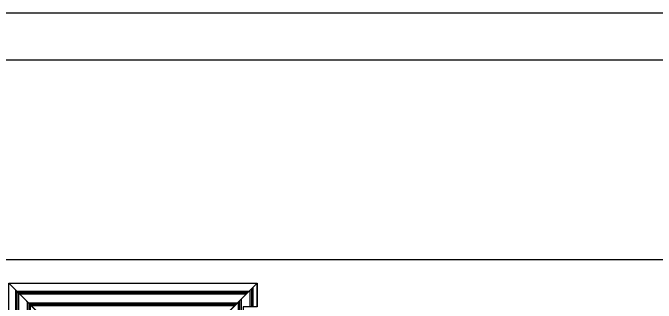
# Model space of a CAD drawing. Header units: inches. Extents: x -370 to 18, y -197 to 199.
# Drawn here: x -71.57 to -57.85, y 43.28 to 49.47 of the extents above; entities that cross this region are included whole.
import ezdxf

# ---------------------------------------------------------------- set-up
doc = ezdxf.new("R2010")
doc.units = ezdxf.units.IN
doc.header["$MEASUREMENT"] = 0
doc.layers.add('MUEBLES', color=7, linetype='Continuous')
pattern_1 = [(90, (-123.44563, 19.22278), (-0.25, 2e-17), []), (90, (-123.47688, 19.22278), (-0.25, 2e-17), []), (90, (-123.50813, 19.22278), (-0.25, 2e-17), [])]

msp = doc.modelspace()

# ---------------------------------------------------------------- hatches: boundary and pattern name
h = msp.add_hatch()
h.set_pattern_fill('PLAST', color=8)
h.set_pattern_definition([(0, (-123.44563, 19.22278), (0, 0.25), []), (0, (-123.44563, 19.25403), (0, 0.25), []), (0, (-123.44563, 19.28528), (0, 0.25), [])])
h.paths.add_polyline_path([(-66.35987, 43.70135), (-71.65987, 43.70135), (-69.00987, 41.05135)])
h.paths.add_polyline_path([(-68.86707, 42.66967), (-68.97436, 42.66967), (-68.97436, 42.42141), (-69.08905, 42.42141), (-69.08905, 42.66967), (-69.19634, 42.66967), (-69.0317, 42.95483)], flags=16)
h.paths.add_polyline_path([(-69.25199, 41.98389), (-68.59278, 41.98389), (-68.59278, 42.39603), (-69.25199, 42.39603)], flags=24)
h = msp.add_hatch()
h.set_pattern_fill('PLAST', color=8, angle=90)
h.set_pattern_definition(pattern_1)
h.paths.add_polyline_path([(-71.65987, 43.70135), (-69.00987, 41.05135), (-69.00987, 38.95135), (-71.65987, 36.30135)])
h = msp.add_hatch()
h.set_pattern_fill('PLAST', color=8, angle=90)
h.set_pattern_definition(pattern_1)
h.paths.add_polyline_path([(-66.35987, 43.70135), (-66.35987, 43.20135), (-66.65987, 43.20135), (-66.65987, 42.90135), (-66.50987, 42.90135), (-66.50987, 37.95135), (-66.65987, 37.95135), (-66.65652, 37.65135), (-67.70987, 37.65135), (-69.00987, 38.95135), (-69.00987, 41.05135)])

# ---------------------------------------------------------------- linework, layer by layer
at = {"color": 8}
msp.add_line((-55.00882, 44.20135), (-73.53662, 44.20135), dxfattribs=at)
at = {"color": 2}
for p, q in [((-71.65987, 43.70135), (-69.00987, 41.05135)), ((-71.65987, 43.70135), (-66.35987, 43.70135)), ((-66.35987, 43.70135), (-69.00987, 41.05135)), ((-66.35987, 43.20135), (-66.35987, 43.70135))]:
    msp.add_line(p, q, dxfattribs=at)
at = {"layer": 'MUEBLES', "color": 1}
msp.add_lwpolyline([(-46.71618, 49.4653), (-46.71618, 7.4153), (-106.11618, 7.4153), (-106.11618, 49.4653)], close=True, dxfattribs=at)
at = {"layer": 'MUEBLES', "color": 6}
msp.add_lwpolyline([(-48.71618, 48.4653), (-48.71618, 8.4153), (-104.11618, 8.4153), (-104.11618, 48.4653)], close=True, dxfattribs=at)
at = {"layer": 'MUEBLES', "color": 2}
for points in [[(-71.65987, 43.70135), (-69.00987, 41.05135), (-69.00987, 38.95135), (-71.65987, 36.30135), (-71.65987, 43.70135)], [(-66.35987, 43.70135), (-66.35987, 43.20135), (-66.65987, 43.20135), (-66.65987, 42.90135), (-66.50987, 42.90135), (-66.50987, 37.95135), (-66.65987, 37.95135), (-66.65652, 37.65135), (-67.70987, 37.65135), (-69.00987, 38.95135), (-69.00987, 41.05135), (-66.35987, 43.70135)]]:
    msp.add_lwpolyline(points, dxfattribs=at)

doc.saveas('drawing.dxf')
